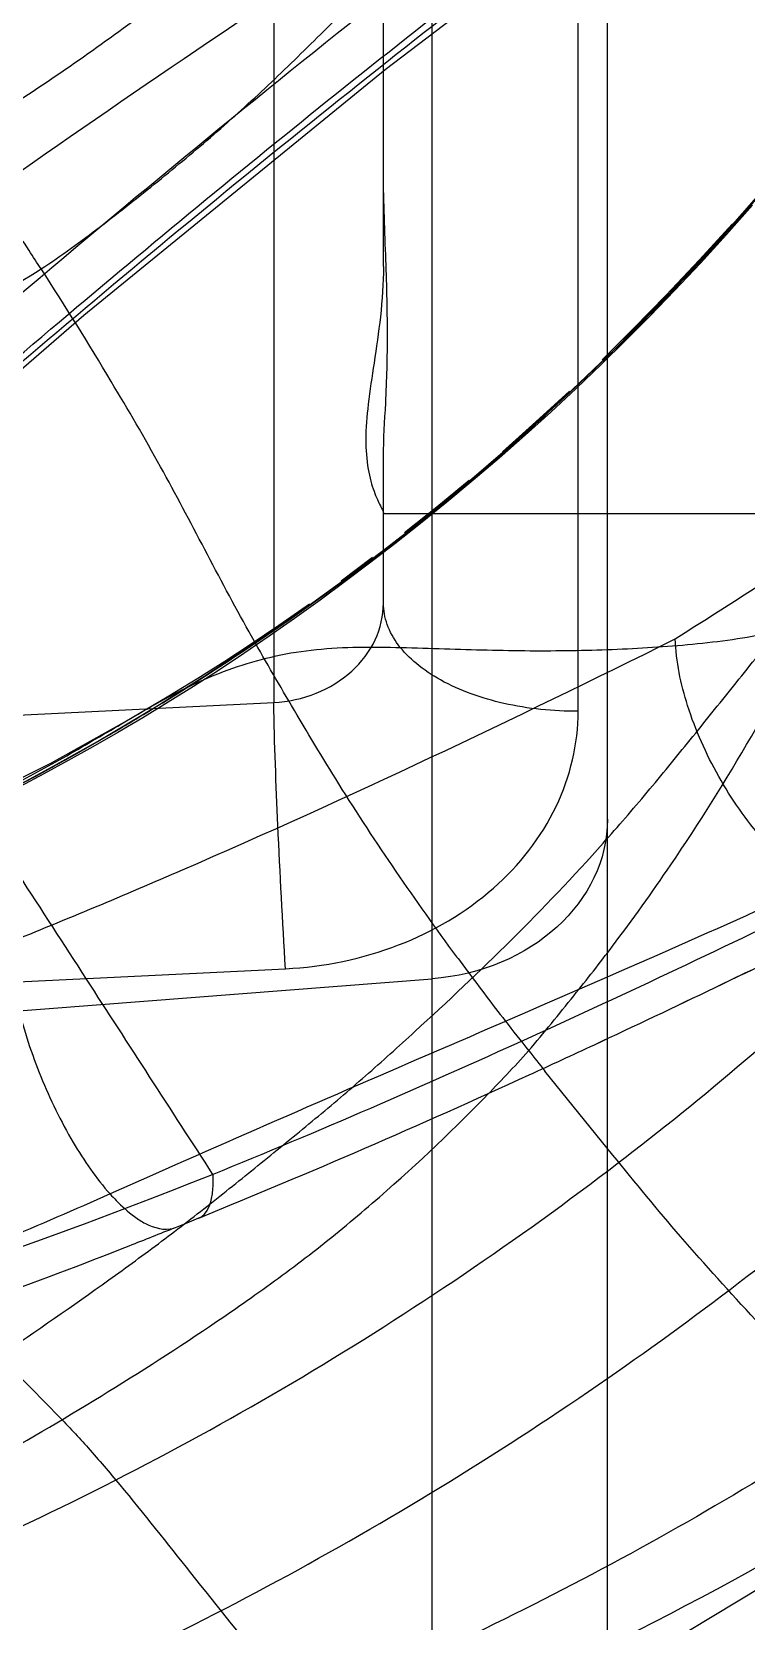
# Model space of a CAD drawing. Header units: millimetres. Extents: x 23075 to 24509, y -21593 to -20579.
# Drawn here: x 23392.016 to 23393.876, y -20964.942 to -20960.808 of the extents above; entities that cross this region are included whole.
import ezdxf

# ---------------------------------------------------------------- set-up
doc = ezdxf.new("R2010")
doc.units = ezdxf.units.MM
doc.header["$LTSCALE"] = 8
doc.layers.add('Cav-cor', color=30, linetype='Continuous')

# ---------------------------------------------------------------- blocks, each defined once
blk = doc.blocks.new('20160901.135302')
at = {"layer": 'Cav-cor', "color": 241}
for p, q in [((0.68, -57.5355), (0.68, -36.9096)), ((0.097, -52.8448), (0.097, -40.2581)), ((0.6039, -54.002), (0.6039, -44.6495)), ((0.2236, -57.5212), (0.2236, -49.1311)), ((-0.1887, -51.9181), (-0.1887, -53.9795)), ((1.0285, -52.7144), (1.0368, -52.7049)), ((0.9192, -52.8286), (1.0054, -52.7342)), ((1.0147, -52.7301), (0.9498, -52.8015)), ((1.0092, -52.7361), (1.0174, -52.7268)), ((1.0174, -52.7268), (1.0285, -52.7144)), ((0.8386, -52.919), (0.9702, -52.7776)), ((0.8333, -52.9195), (0.9192, -52.8286)), ((0.9089, -52.8463), (0.8475, -52.9105)), ((0.8538, -52.9045), (0.7938, -52.9657)), ((0.6996, -53.0598), (0.8386, -52.919)), ((0.7492, -53.0058), (0.8333, -52.9195)), ((0.6664, -53.0879), (0.7492, -53.0058)), ((0.57, -53.1833), (0.6996, -53.0598)), ((0.6802, -53.0791), (0.6883, -53.0711)), ((0.438, -53.3023), (0.57, -53.1833)), ((0.494, -53.2495), (0.5812, -53.1693)), ((0.4067, -53.3267), (0.494, -53.2495)), ((0.4669, -53.2783), (0.4275, -53.3133)), ((0.4549, -53.2891), (0.4816, -53.2652)), ((0.3031, -53.4179), (0.438, -53.3023)), ((0.4275, -53.3133), (0.3975, -53.3394)), ((0.097, -53.721), (0.097, -53.3403)), ((0.2357, -53.4701), (0.3202, -53.4005)), ((0.1732, -53.5237), (0.3031, -53.4179)), ((0.097, -53.4872), (2.107, -53.4872)), ((0.152, -53.5368), (0.2357, -53.4701)), ((0.2384, -53.4726), (0.2096, -53.4957)), ((0.0362, -53.6293), (0.1732, -53.5237)), ((0.1158, -53.5694), (0.1249, -53.5623)), ((-0.0131, -53.6624), (0.0687, -53.6012)), ((0.0645, -53.6085), (0.0157, -53.6451)), ((0.0877, -53.5909), (0.0645, -53.6085)), ((-0.1156, -53.7398), (0.0362, -53.6293)), ((0.0157, -53.6451), (-0.0128, -53.6662)), ((-0.2491, -53.832), (-0.1156, -53.7398)), ((-0.1755, -53.7782), (-0.0955, -53.7222)), ((-0.2499, -53.8007), (-0.2529, -53.7954)), ((-0.1955, -53.796), (-0.183, -53.7874)), ((-0.3704, -53.9118), (-0.2491, -53.832)), ((-0.2826, -53.855), (-0.2373, -53.8247)), ((-0.2373, -53.8246), (-0.241, -53.8271)), ((-0.4934, -53.9889), (-0.3704, -53.9118)), ((-3.6373, -54.1466), (-0.1887, -53.9795)), ((-0.576, -54.0293), (-0.4663, -53.9644)), ((-0.7673, -54.1362), (-0.576, -54.0293)), ((-0.6476, -54.0803), (-0.4934, -53.9889)), ((-0.7004, -54.1103), (-0.6476, -54.0803)), ((-0.8134, -54.1729), (-0.7726, -54.1509)), ((-3.6189, -54.8392), (-0.158, -54.6715)), ((-3.6194, -54.995), (0.2236, -54.6975)), ((0.6944, -55.156), (0.5173, -54.9375)), ((-0.4448, -55.1819), (-0.5045, -55.2083)), ((-0.5045, -55.2083), (-0.6147, -55.2574)), ((-0.4445, -55.3443), (-0.414, -55.332)), ((-0.414, -55.332), (-0.3839, -55.3198))]:
    blk.add_line(p, q, dxfattribs=at)
for points in [[(5.1191, -48.2246), (5.0775, -49.3326), (4.9518, -50.5026), (4.719, -51.6126), (4.3632, -52.6505), (3.8852, -53.6029), (3.2929, -54.459), (2.5925, -55.2092), (1.776, -55.8611), (0.8306, -56.4308), (-0.2371, -56.9129), (-1.3863, -57.2857), (-2.5704, -57.5315), (-3.6063, -57.6355)], [(4.5937, -50.0345), (4.5482, -50.0283), (4.2531, -50.0325), (3.8702, -50.1064), (3.4083, -50.2591), (2.8677, -50.4994), (2.2563, -50.8309), (1.5834, -51.2521), (0.8608, -51.7565), (0.1011, -52.3339), (-0.683, -52.9725), (-1.478, -53.6598), (-2.172, -54.2921)], [(1.0579, -52.6852), (0.99, -52.7617), (0.922, -52.836), (0.8551, -52.9071), (0.791, -52.9734), (0.7281, -53.0368), (0.6641, -53.0997), (0.5989, -53.1621), (0.5328, -53.2236), (0.4659, -53.284), (0.3986, -53.3432), (0.3309, -53.4011), (0.2622, -53.458), (0.1937, -53.5133), (0.1264, -53.5663), (0.0608, -53.6167), (-0.003, -53.6648), (-0.0682, -53.7128), (-0.1342, -53.7603), (-0.2005, -53.8068), (-0.2668, -53.852), (-0.3327, -53.8958), (-0.398, -53.9378), (-0.4633, -53.9785), (-0.5293, -54.0186), (-0.5948, -54.0571), (-0.6595, -54.0942), (-0.7239, -54.1301), (-0.7874, -54.1646), (-0.8491, -54.1974)], [(0.9702, -52.7776), (1.0997, -52.6303), (1.2275, -52.4764)], [(0.7394, -53.021), (0.6812, -53.0783), (0.624, -53.1334), (0.5686, -53.1855), (0.5162, -53.2339)], [(0.3656, -53.3669), (0.3329, -53.3946), (0.3003, -53.4218), (0.2686, -53.448)], [(-0.0759, -53.712), (-0.1087, -53.7355), (-0.1425, -53.7593)], [(-0.4663, -53.9644), (-0.3859, -53.9155), (-0.3163, -53.8718), (-0.2499, -53.8285), (-0.1755, -53.7782)], [(-0.3428, -53.8946), (-0.427, -53.9484), (-0.5225, -54.0074)], [(-0.6148, -54.0622), (-0.6844, -54.1022), (-0.7427, -54.1348), (-0.8039, -54.1682)], [(-0.8724, -54.2046), (-0.7751, -54.1516), (-0.7004, -54.1103)], [(-1.5883, -54.4968), (-1.3289, -54.3991), (-1.0599, -54.2826), (-0.7673, -54.1362)]]:
    blk.add_lwpolyline(points, dxfattribs=at)
for centre, radius, start, end in [((-4.0416, -48.2476), 6.7571, 318.72696, 322.17256), ((-3.9303, -48.3237), 6.6233, 314.81934, 318.22608), ((-4.1642, -48.0971), 6.949, 314.18885, 315.73163), ((-4.0517, -48.2076), 6.7913, 315.73693, 315.91488), ((-4.6041, -47.6571), 7.571, 314.34944, 314.88096), ((-3.8967, -48.3844), 6.5565, 303.92608, 314.26244), ((-4.1101, -48.1685), 6.86, 312.26743, 314.2895), ((-3.7283, -48.5843), 6.2956, 311.9677, 312.241), ((-3.5078, -48.8315), 5.9643, 310.46055, 311.64805), ((-3.7537, -48.5378), 6.3473, 308.63241, 309.93594), ((-3.5784, -48.7481), 6.0735, 309.94204, 310.45737), ((-3.9716, -48.266), 6.6957, 307.90013, 308.63697), ((-4.1615, -48.0215), 7.0053, 307.34263, 307.6319), ((-4.0791, -48.1284), 6.8703, 307.72748, 307.90249), ((-4.211, -47.9568), 7.0868, 306.9472, 307.34313), ((-4.121, -48.0779), 6.9359, 304.5956, 306.95476), ((-4.0174, -48.2267), 6.7545, 304.02997, 304.4599), ((-4.0063, -48.2422), 6.7355, 299.3836, 303.77226), ((-4.0522, -48.1704), 6.8208, 299.88353, 303.81845), ((-3.994, -48.2613), 6.7128, 303.77535, 304.02979), ((-4.0832, -48.1203), 6.8798, 303.80033, 303.98764), ((-3.9474, -48.3447), 6.6175, 290.91019, 299.37497), ((-3.9713, -48.3049), 6.6637, 299.09333, 299.38511), ((-3.9338, -48.372), 6.5871, 299.38882, 299.86426), ((-3.9558, -48.3221), 6.6412, 292.81024, 298.69137), ((-3.9537, -48.3364), 6.6276, 298.73508, 299.09339), ((-3.4829, -51.4574), 5.2343, 322.9243, 325.772), ((-13.3315, -24.9363), 33.0356, 295.0312, 296.23751), ((-13.33, -24.9393), 33.0322, 295.03116, 296.23694), ((-4.358, -48.4518), 8.8576, 304.67266, 316.29907), ((6.1546, -50.3325), 7.2786, 216.28686, 216.65633), ((-3.7558, -51.2426), 5.5815, 321.1774, 322.8537), ((-4.3543, -48.5643), 8.3276, 307.22608, 313.12812), ((6.4733, -50.092), 7.6778, 216.67606, 217.88495), ((-6.7553, -48.8245), 9.4343, 320.03036, 321.15602), ((7.6117, -49.2082), 9.119, 217.87534, 218.49981), ((-2.7095, -51.9991), 4.2976, 315.5753, 317.8169), ((12.7056, -45.0926), 15.6677, 218.68244, 218.92902), ((-10.6152, -30.7148), 26.6505, 294.59362, 294.99624), ((-8.3936, -35.6299), 21.2568, 292.13597, 294.66248), ((-6.9201, -39.2001), 17.3944, 291.42985, 291.85645), ((-0.4681, -55.2853), 0.0636, 287.3277, 291.878), ((-6.4419, -40.4277), 16.0771, 290.02984, 291.44191), ((-3.4198, -51.0226), 5.5095, 304.4851, 305.1519)]:
    blk.add_arc(centre, radius, start, end, dxfattribs=at)
at = {"layer": 'Cav-cor', "color": 241, "extrusion": (0, 0, -1)}
blk.add_ellipse((0.18, -54.2848), major_axis=(-0.5, -0.0078), ratio=0.828974, start_param=3.154527, end_param=4.638057, dxfattribs=at)
at = {"layer": 'Cav-cor', "color": 241}
for points, knots in [([(4.6265, -48.4989), (4.623, -48.7603), (4.6056, -49.2835), (4.5464, -50.0672), (4.4465, -50.849), (4.287, -51.6249), (4.0551, -52.3892), (3.7409, -53.1335), (3.34, -53.8493), (2.8473, -54.5253), (2.2579, -55.1458), (1.5749, -55.6935), (0.8172, -56.1677), (0.0014, -56.5695), (-0.8597, -56.8999), (-2.0579, -57.2441), (-2.9932, -57.3823), (-3.62, -57.4144)], [0, 0, 0, 0, 0.057408, 0.114885, 0.172476, 0.230318, 0.288592, 0.347524, 0.407346, 0.468316, 0.530695, 0.594644, 0.659999, 0.726527, 0.793992, 0.862204, 1, 1, 1, 1]), ([(4.7816, -50.203), (4.7944, -50.1262), (4.7993, -49.9734), (4.7171, -49.7581), (4.544, -49.5927), (4.2913, -49.4911), (3.9658, -49.4573), (3.5695, -49.4968), (3.1066, -49.6152), (2.5834, -49.8154), (2.0081, -50.0967), (1.1496, -50.5939), (0.024, -51.3785), (-1.3365, -52.4709), (-2.2379, -53.2725), (-2.686, -53.691)], [0, 0, 0, 0, 0.025208, 0.048342, 0.0724, 0.10045, 0.134908, 0.177357, 0.228661, 0.28908, 0.358323, 0.435635, 0.609899, 0.801612, 1, 1, 1, 1]), ([(-2.3597, -53.738), (-2.0276, -53.4627), (-1.3462, -52.942), (-0.3073, -52.2177), (0.7139, -51.5565), (1.6829, -50.9794), (2.5709, -50.5128), (3.502, -50.1165), (4.2021, -49.9694), (4.5958, -50.0348)], [0, 0, 0, 0, 0.161845, 0.321443, 0.475076, 0.618048, 0.744706, 0.850278, 1, 1, 1, 1]), ([(3.7038, -50.0929), (3.494, -50.1679), (3.0538, -50.3567), (2.3819, -50.7168), (1.6641, -51.1656), (0.9134, -51.6905), (0.1421, -52.2778), (-0.9062, -53.1317), (-1.6753, -53.8132), (-2.1797, -54.2838)], [0, 0, 0, 0, 0.092031, 0.197463, 0.314663, 0.441526, 0.575753, 0.715046, 1, 1, 1, 1]), ([(-2.1907, -54.2717), (-1.7198, -53.8326), (-0.7729, -52.991), (0.4422, -52.0129), (1.4065, -51.3167), (2.0905, -50.8671), (2.7398, -50.4895), (3.1682, -50.2791), (3.3749, -50.1896)], [0, 0, 0, 0, 0.278777, 0.548285, 0.674943, 0.793632, 0.902511, 1, 1, 1, 1]), ([(0.8565, -53.8137), (1.1304, -53.6388), (1.6599, -53.3057), (2.4056, -52.7985), (3.0613, -52.2965), (3.6188, -51.8079), (4.0751, -51.3521), (4.4271, -50.9397), (4.6675, -50.5694), (4.7611, -50.3218), (4.7807, -50.2083)], [0, 0, 0, 0, 0.179889, 0.346256, 0.499041, 0.63673, 0.756327, 0.855831, 0.936246, 1, 1, 1, 1]), ([(-3.5162, -50.3337), (-3.2207, -50.7879), (-2.6469, -51.6695), (-1.9425, -52.7523), (-1.4093, -53.5723), (-1.0362, -54.1453), (-0.6843, -54.6866), (-0.4579, -55.0372), (-0.3478, -55.2064)], [0, 0, 0, 0, 0.27973, 0.542936, 0.666751, 0.784565, 0.895832, 1, 1, 1, 1]), ([(-2.2943, -54.2034), (-1.9745, -53.9049), (-1.3285, -53.3212), (-0.3449, -52.4879), (0.6337, -51.718), (1.2944, -51.2454), (1.6216, -51.0268)], [0, 0, 0, 0, 0.260043, 0.517415, 0.766122, 1, 1, 1, 1]), ([(0.8449, -54.4017), (0.9189, -54.2929), (1.059, -54.0698), (1.2132, -53.7791), (1.3294, -53.5431), (1.4404, -53.3045), (1.5516, -53.0659), (1.6566, -52.8246), (1.7362, -52.6441), (1.8182, -52.4646), (1.8946, -52.2826), (1.9697, -52.1001), (2.0482, -51.919), (2.1221, -51.7359), (2.1697, -51.6132), (2.1945, -51.5522)], [0, 0, 0, 0, 0.12501, 0.249949, 0.312467, 0.374965, 0.499976, 0.562486, 0.624971, 0.687434, 0.749938, 0.812465, 0.874955, 0.937425, 1, 1, 1, 1]), ([(-0.7942, -52.8515), (-0.7414, -52.8167), (-0.6392, -52.7418), (-0.4899, -52.6243), (-0.3438, -52.5025), (-0.2026, -52.3748), (-0.0667, -52.2415), (0.0682, -52.1072), (0.1957, -51.9656), (0.2775, -51.8685), (0.318, -51.8195)], [0, 0, 0, 0, 0.124704, 0.249504, 0.374491, 0.499531, 0.624632, 0.749718, 0.874772, 1, 1, 1, 1]), ([(-0.9128, -52.4513), (-0.847, -52.4107), (-0.7196, -52.3258), (-0.5351, -52.1932), (-0.3576, -52.0588), (-0.2442, -51.9651), (-0.1887, -51.9181)], [0, 0, 0, 0, 0.25785, 0.509819, 0.757489, 1, 1, 1, 1]), ([(4.4261, -52.4669), (4.2619, -52.8783), (3.8575, -53.6867), (3.1697, -54.5968), (2.5024, -55.2452), (1.7471, -55.8435), (1.1167, -56.2158), (0.6786, -56.4332)], [0, 0, 0, 0, 0.238051, 0.48296, 0.608885, 0.737237, 1, 1, 1, 1]), ([(0.097, -53.3403), (0.097, -53.2935), (0.1047, -53.1875), (0.1093, -53.0124), (0.1029, -52.8089), (0.097, -52.6648), (0.097, -52.5896)], [0, 0, 0, 0, 0.18699, 0.424036, 0.699552, 1, 1, 1, 1]), ([(-0.7942, -52.8515), (-0.8046, -52.8355), (-0.8479, -52.7695), (-0.8919, -52.7039), (-0.9257, -52.6546)], [0, 0, 0, 0, 0.242479, 1, 1, 1, 1]), ([(-1.7824, -53.2878), (-1.6962, -53.261), (-1.5252, -53.2029), (-1.2744, -53.1006), (-1.03, -52.9844), (-0.8704, -52.8997), (-0.7942, -52.8515)], [0, 0, 0, 0, 0.250177, 0.500203, 0.750158, 1, 1, 1, 1]), ([(-0.2529, -53.7954), (-0.3324, -53.6538), (-0.4425, -53.4314), (-0.626, -53.1183), (-0.7315, -52.9478), (-0.7942, -52.8515)], [0, 0, 0, 0, 0.447521, 0.683435, 1, 1, 1, 1]), ([(0.097, -52.8448), (0.097, -52.8886), (0.091, -52.9729), (0.0731, -53.0919), (0.0568, -53.1982), (0.0488, -53.2906), (0.0537, -53.3579), (0.0633, -53.4021), (0.0716, -53.4284), (0.0802, -53.4497), (0.0882, -53.4661), (0.0937, -53.4773), (0.097, -53.4834), (0.097, -53.4857)], [0, 0, 0, 0, 0.2019, 0.388165, 0.554715, 0.697656, 0.814677, 0.863575, 0.905944, 0.941481, 0.96962, 0.989471, 1, 1, 1, 1]), ([(-0.1887, -53.9795), (-0.1511, -53.9773), (-0.0773, -53.9612), (0.0169, -53.904), (0.0813, -53.8206), (0.097, -53.7534), (0.097, -53.721)], [0, 0, 0, 0, 0.268599, 0.526766, 0.769463, 1, 1, 1, 1]), ([(0.6039, -54.002), (0.539, -54.0023), (0.4152, -53.9898), (0.2725, -53.9406), (0.1833, -53.8816), (0.1349, -53.8328), (0.1043, -53.7786), (0.097, -53.7396), (0.097, -53.721)], [0, 0, 0, 0, 0.308962, 0.587187, 0.708016, 0.815474, 0.911362, 1, 1, 1, 1]), ([(-0.9026, -55.678), (-0.8067, -55.6138), (-0.665, -55.5159), (-0.4802, -55.3809), (-0.3455, -55.277), (-0.2129, -55.1698), (-0.0802, -55.0617), (0.0511, -54.9507), (0.222, -54.7964), (0.4325, -54.5988), (0.6322, -54.3889), (0.7846, -54.2126), (0.8965, -54.0754), (1.0089, -53.9357), (1.0843, -53.8419), (1.1213, -53.7938)], [0, 0, 0, 0, 0.12459, 0.185901, 0.246985, 0.308321, 0.369961, 0.431799, 0.49386, 0.618499, 0.743444, 0.806429, 0.870048, 0.934559, 1, 1, 1, 1]), ([(-0.881, -54.6043), (-0.7286, -54.5431), (-0.1414, -54.2975), (0.4335, -54.0236), (0.8565, -53.8137)], [0, 0, 0, 0, 0.258028, 1, 1, 1, 1]), ([(-0.5529, -54.0157), (-0.4927, -53.9804), (-0.3712, -53.9124), (-0.2038, -53.8579), (-0.0636, -53.838), (0.0459, -53.834), (0.1574, -53.836), (0.3065, -53.841), (0.4894, -53.846), (0.7045, -53.842), (0.9147, -53.8285), (1.0533, -53.8092), (1.1213, -53.7938)], [0, 0, 0, 0, 0.122097, 0.243378, 0.305589, 0.36966, 0.435119, 0.501022, 0.631012, 0.755654, 0.87779, 1, 1, 1, 1]), ([(0.2876, -54.6402), (0.1802, -54.4939), (0.0319, -54.2789), (-0.1391, -53.9938), (-0.2148, -53.8631), (-0.2499, -53.8007)], [0, 0, 0, 0, 0.545711, 0.784724, 1, 1, 1, 1]), ([(1.218, -54.4541), (1.1687, -54.4217), (1.0754, -54.3341), (0.9645, -54.1745), (0.8851, -53.9974), (0.8587, -53.8725), (0.8565, -53.8138)], [0, 0, 0, 0, 0.234132, 0.500712, 0.766809, 1, 1, 1, 1]), ([(-0.158, -54.6715), (-0.1659, -54.5475), (-0.1776, -54.3169), (-0.1869, -54.0861), (-0.1887, -53.9795)], [0, 0, 0, 0, 0.538021, 1, 1, 1, 1]), ([(-0.8808, -54.2012), (-0.8294, -54.1738), (-0.7269, -54.1181), (-0.6263, -54.059), (-0.576, -54.0293)], [0, 0, 0, 0, 0.498943, 1, 1, 1, 1]), ([(-0.158, -54.6715), (-0.0578, -54.6667), (0.1381, -54.6265), (0.3894, -54.4795), (0.5618, -54.2627), (0.6039, -54.0866), (0.6039, -54.002)], [0, 0, 0, 0, 0.270977, 0.529866, 0.771467, 1, 1, 1, 1]), ([(1.218, -54.4541), (1.0838, -54.5149), (0.8117, -54.6366), (0.2566, -54.8772), (-0.1641, -55.0577), (-0.4448, -55.1819)], [0, 0, 0, 0, 0.243502, 0.492592, 1, 1, 1, 1]), ([(-0.3478, -55.2064), (-0.072, -55.0946), (0.4642, -54.8613), (0.9927, -54.6114), (1.2503, -54.4853)], [0, 0, 0, 0, 0.509211, 1, 1, 1, 1]), ([(-0.8811, -54.6043), (-0.8781, -54.6602), (-0.8569, -54.779), (-0.7989, -54.9535), (-0.7189, -55.1178), (-0.6514, -55.2164), (-0.6147, -55.2574)], [0, 0, 0, 0, 0.234947, 0.502796, 0.769168, 1, 1, 1, 1]), ([(0.658, -57.5884), (0.7859, -57.4861), (1.0441, -57.2841), (1.4236, -56.9715), (1.7884, -56.6417), (2.0781, -56.3516), (2.2963, -56.1069), (2.4509, -55.9157), (2.5965, -55.7176), (2.7338, -55.5137), (2.8627, -55.3042), (2.9814, -55.0884), (3.0913, -54.8684), (3.1607, -54.72), (3.1943, -54.6457)], [0, 0, 0, 0, 0.125011, 0.249996, 0.375004, 0.499979, 0.562505, 0.624992, 0.687473, 0.749985, 0.812498, 0.874998, 0.937823, 1, 1, 1, 1]), ([(-0.2477, -55.5273), (-0.1932, -55.4889), (-0.0856, -55.41), (0.1204, -55.2402), (0.2663, -55.1027), (0.3598, -55.0073)], [0, 0, 0, 0, 0.249897, 0.499657, 1, 1, 1, 1]), ([(2.3573, -56.8366), (2.2991, -56.7933), (2.1746, -56.6825), (1.973, -56.4989), (1.7504, -56.2822), (1.5164, -56.0533), (1.2867, -55.8204), (1.0713, -55.592), (0.8721, -55.3738), (0.7523, -55.2275), (0.6944, -55.156)], [0, 0, 0, 0, 0.091927, 0.210756, 0.345805, 0.485588, 0.625662, 0.760329, 0.883451, 1, 1, 1, 1]), ([(-2.9196, -56.769), (-2.5929, -56.7173), (-1.946, -56.568), (-1.0141, -56.2203), (-0.1304, -55.7648), (0.4203, -55.3953), (0.6836, -55.1952)], [0, 0, 0, 0, 0.250053, 0.500049, 0.750034, 1, 1, 1, 1]), ([(-2.7198, -55.9083), (-2.5196, -55.8724), (-1.7117, -55.701), (-0.9259, -55.4361), (-0.3478, -55.2064)], [0, 0, 0, 0, 0.246353, 1, 1, 1, 1]), ([(-0.3839, -55.3198), (-0.377, -55.3171), (-0.3637, -55.3059), (-0.3519, -55.2799), (-0.346, -55.2456), (-0.3459, -55.2199), (-0.3466, -55.2059)], [0, 0, 0, 0, 0.176356, 0.392056, 0.665861, 1, 1, 1, 1]), ([(-0.6147, -55.2572), (-0.7986, -55.3393), (-1.1673, -55.493), (-1.8926, -55.7712), (-2.4401, -55.9546), (-2.8077, -56.0424)], [0, 0, 0, 0, 0.259134, 0.513748, 1, 1, 1, 1]), ([(-0.6147, -55.2574), (-0.6095, -55.2632), (-0.5898, -55.2843), (-0.5683, -55.3038), (-0.5513, -55.3162)], [0, 0, 0, 0, 0.272354, 1, 1, 1, 1]), ([(-0.5513, -55.3162), (-0.5423, -55.3228), (-0.5126, -55.3422), (-0.473, -55.3534), (-0.4492, -55.346)], [0, 0, 0, 0, 0.309514, 1, 1, 1, 1]), ([(-2.9198, -56.6655), (-2.804, -56.6385), (-2.5734, -56.5796), (-2.2299, -56.4827), (-1.8903, -56.3721), (-1.6119, -56.2663), (-1.3918, -56.1748), (-1.228, -56.103), (-1.0665, -56.0261), (-0.8556, -55.9142), (-0.5991, -55.7615), (-0.3987, -55.6315), (-0.3003, -55.5639)], [0, 0, 0, 0, 0.124739, 0.249543, 0.374403, 0.499351, 0.561858, 0.624396, 0.686946, 0.749533, 0.874757, 1, 1, 1, 1]), ([(-0.9026, -55.678), (-0.8526, -55.731), (-0.7729, -55.8085), (-0.6682, -55.9201), (-0.5532, -56.0561), (-0.3962, -56.2548), (-0.1848, -56.5172), (0.035, -56.8038), (0.2218, -57.0455), (0.3657, -57.2291), (0.4993, -57.3919), (0.5974, -57.5094), (0.658, -57.5884)], [0, 0, 0, 0, 0.088632, 0.135036, 0.185986, 0.304986, 0.442782, 0.595526, 0.743967, 0.814021, 0.878984, 1, 1, 1, 1]), ([(-2.9195, -57.1907), (-2.5966, -57.1431), (-1.9565, -57.0061), (-1.0293, -56.6862), (-0.1441, -56.2646), (0.4128, -55.9221), (0.681, -55.7365)], [0, 0, 0, 0, 0.250083, 0.500081, 0.750058, 1, 1, 1, 1])]:
    blk.add_open_spline(points, degree=3, knots=knots, dxfattribs=at)
blk.add_open_spline([(1.3564, -52.312), (1.1924, -52.5289), (1.0158, -52.7371), (0.8265, -52.9325)], degree=3, dxfattribs=at)

msp = doc.modelspace()

# ---------------------------------------------------------------- block references
at = {"layer": 'Cav-cor'}
msp.add_blockref('20160901.135302', (23392.8347, -20908.5737), dxfattribs=at)

doc.saveas('drawing.dxf')
